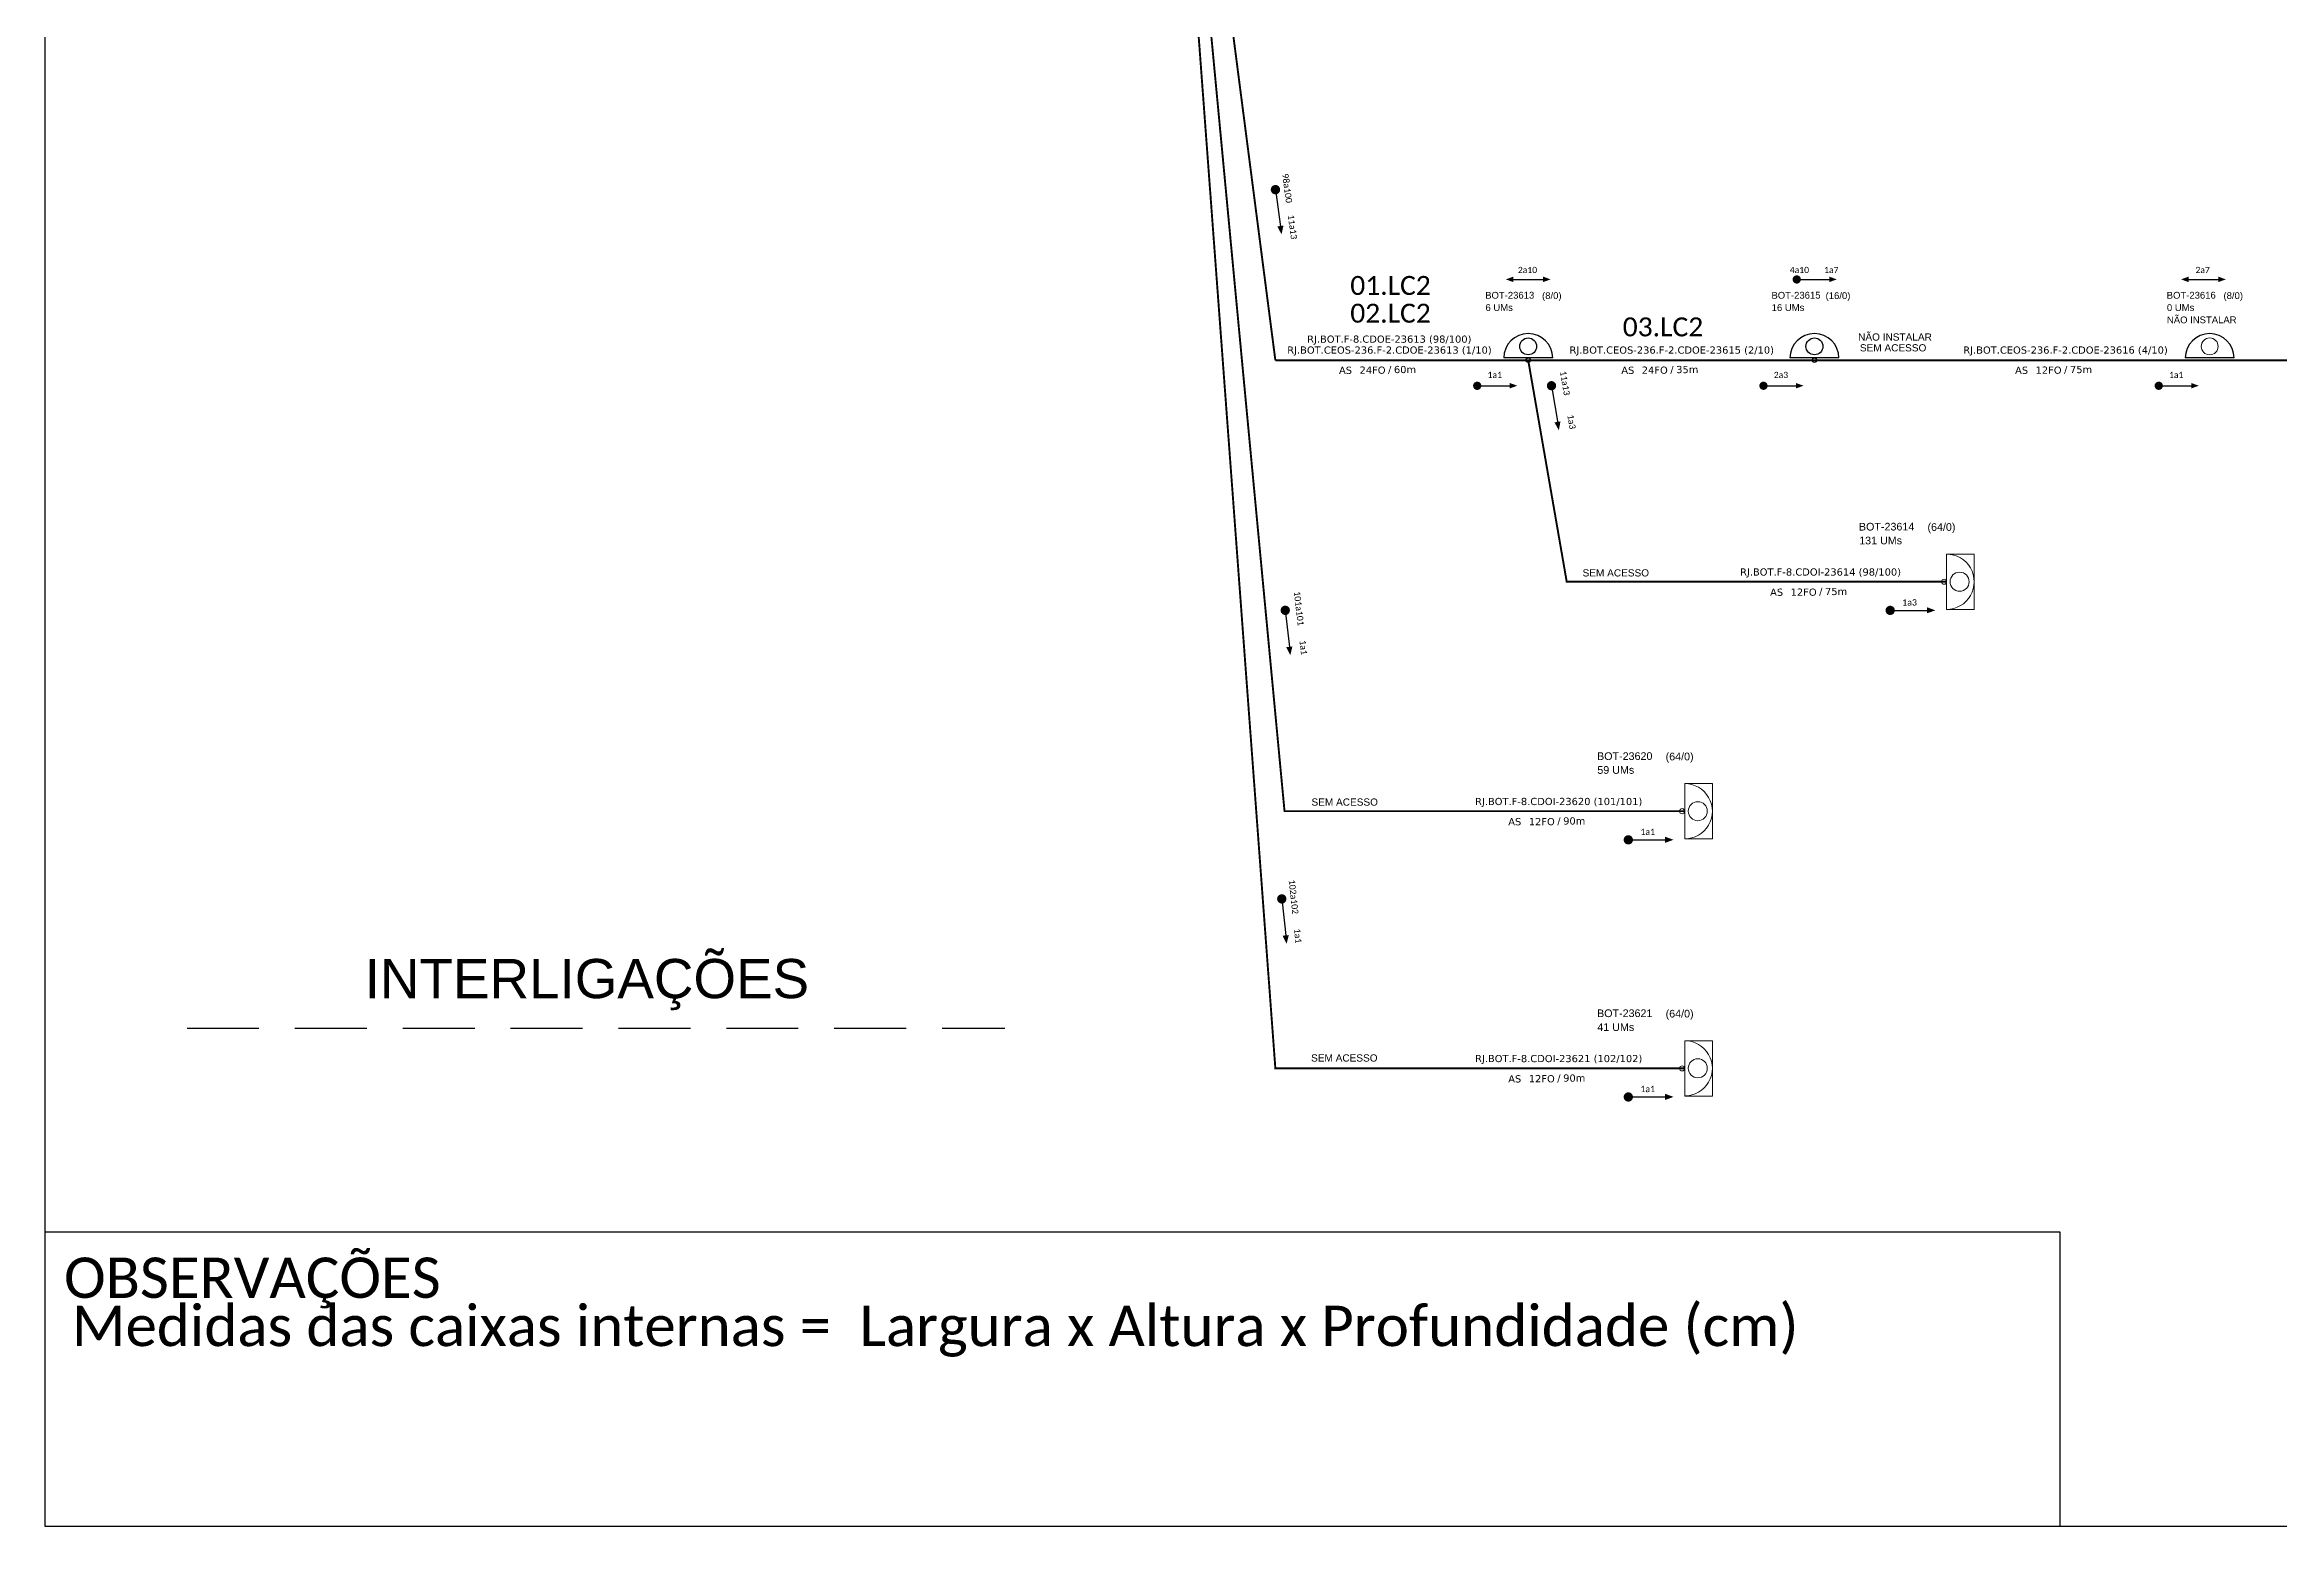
# Paper-space layout 'CDOI-23601' of a CAD drawing. Header units: metres, sheet in millimetres. Extents: x 1651 to 2489, y 1140 to 1734.
# Drawn here: x 1650.8 to 2045.5, y 1140.3 to 1402 of the extents above; entities that cross this region are included whole.
import ezdxf
from ezdxf.enums import TextEntityAlignment as Align

# ---------------------------------------------------------------- set-up
doc = ezdxf.new("R2010")
doc.units = ezdxf.units.M
doc.header["$LTSCALE"] = 0.5
doc.linetypes.add('DASHED', pattern=[19.05, 12.7, -6.35])
for name, color, linetype, lineweight in [("20.0-LEGENDA DOS CDO'S", 1, 'Continuous', 0), ('20.2-CDO_POSTE', 1, 'Continuous', 5), ('40.1-ETIQUETAS', 1, 'Continuous', 20)]:
    doc.layers.add(name, color=color, linetype=linetype, lineweight=lineweight)
for name, color, linetype in [('CAP a instalar', 1, 'Continuous'), ('label_cabos', 7, 'Continuous'), ('SETA', 7, 'Continuous')]:
    doc.layers.add(name, color=color, linetype=linetype)
doc.styles.add('ARIAL', font='arial.ttf')
doc.styles.add('siredit', font='verdana.ttf')
doc.styles.get("Standard").update_dxf_attribs({"font": 'arial.ttf'})
doc.styles.add('WMF-Calibri0', font='calibri.ttf')
doc.linetypes.add('FENCELINE1', pattern='A,0.25,-0.1,[133,ltypeshp.shx,S=0.1,R=0,X=-0.1,Y=0],-0.1,1', length=1.45)

# ---------------------------------------------------------------- blocks, each defined once
blk = doc.blocks.new('CDOE-TEXTO PADRÃO')
at = {"layer": "20.0-LEGENDA DOS CDO'S", "color": 0, "style": 'ARIAL'}
for tag, p in [('CDO_N', (0.49, 7.39)), ('CORDOALHA', (0.5, 4.33)), ('SAP', (0.51, 1.67)), ('SPLITER_1', (0.59, -0.91)), ('SPLITER_2', (0.6, -3.55)), ('(XX-XX_F)S', (0.54, -8.29)), ('(XX-XX_L)S', (0.55, -10.83)), ('UMS', (0.55, -13.15))]:
    blk.add_attdef(tag, p, '', height=1.7, rotation=0.118, dxfattribs=at)
blk.add_attdef('FIBRAS_UTILIZADAS', text='', height=1.7, rotation=0.118, dxfattribs=at).set_placement((19.77, 7.43), align=Align.CENTER)
blk = doc.blocks.new('ETIQUETA_RS5F')
at = {"layer": '40.1-ETIQUETAS', "color": 0, "style": 'siredit'}
blk.add_text('/', height=1.5, dxfattribs=at).set_placement((1.58, -1.95), align=Align.MIDDLE_RIGHT)
for tag, p in [('ETIQUETA_R_PRIMARIA', (1.21, 4.1)), ('ETIQUETA_R_SECUNDARIA', (1.21, 2.1)), ('F_ATIVAS/F_MORTAS', (1.14, -4.24))]:
    blk.add_attdef(tag, text='', height=1.5, dxfattribs=at).set_placement(p, align=Align.MIDDLE_CENTER)
for tag, p in [('TIPO_CABO', (-6.58, -2.12)), ('CAP_CABO', (0.4, -2.09))]:
    blk.add_attdef(tag, text='', height=1.5, dxfattribs=at).set_placement(p, align=Align.MIDDLE_RIGHT)
blk.add_attdef('METROS', text='', height=1.5, dxfattribs=at).set_placement((2.14, -1.95), align=Align.MIDDLE_LEFT)
for tag, p in [('FUSÃO_1', (0.85, -8.39)), ('FUSÃO_2', (0.85, -10.6)), ('FUSÃO_3', (0.85, -12.93)), ('FUSÃO_4', (0.85, -15.14)), ('FUSÃO_5', (0.85, -17.16))]:
    blk.add_attdef(tag, text='', height=1.5, dxfattribs=at).set_placement(p, align=Align.CENTER)

psp = doc.layouts.new('CDOI-23601')

# ---------------------------------------------------------------- linework, layer by layer
at = {"color": 8}
psp.add_line((2037.54, 1346.69, 2), (2028.9, 1346.69, 2), dxfattribs=at)
at = {"color": 4, "linetype": 'DASHED', "ltscale": 2}
psp.add_line((1675.98, 1228.3), (1820.4, 1228.3), dxfattribs=at)
for points in [[(1650.84, 1140.34), (2489.4, 1140.34), (2489.4, 1734.34), (1650.84, 1734.34), (1650.84, 1140.34)], [(1650.84, 1192.33), (2006.78, 1192.33)]]:
    psp.add_lwpolyline(points)
at = {"const_width": 0.82, "elevation": 2}
for points in [[(1868.16, 1376.83, -1), (1868.27, 1376.01, -1)], [(1916.9, 1342.19, -1), (1917.04, 1341.39, -1)], [(1869.9, 1302.53, -1), (1869.99, 1301.71, -1)], [(1976.38, 1302.11, 1), (1977.2, 1302.11, 1)], [(1930.13, 1261.58, 1), (1930.95, 1261.58, 1)], [(1869.29, 1251.56, -1), (1869.38, 1250.74, -1)], [(1930.13, 1216.17, 1), (1930.95, 1216.17, 1)]]:
    psp.add_lwpolyline(points, format="xyb", close=True, dxfattribs=at)
at = {"elevation": 2}
for points in [[(1959.92, 1360.56, 0.727, 0.727, 1), (1960.65, 1360.56, 0.727, 0.727, 1)], [(1903.49, 1341.78, 0.727, 0.727, 1), (1904.22, 1341.78, 0.727, 0.727, 1)], [(1954.05, 1341.78, 0.727, 0.727, 1), (1954.77, 1341.78, 0.727, 0.727, 1)], [(2023.86, 1341.78, 0.727, 0.727, 1), (2024.59, 1341.78, 0.727, 0.727, 1)]]:
    psp.add_lwpolyline(points, format="xyseb", close=True, dxfattribs=at)
at = {"linetype": 'Continuous'}
psp.add_lwpolyline([(2006.78, 1192.33), (2006.78, 1140.34)], dxfattribs=at)
at = {"color": 8}
psp.add_arc((2033.22, 1346.69, 2), 4.32, 0, 180, dxfattribs=at)
at = {"layer": '20.2-CDO_POSTE', "color": 8}
psp.add_circle((2033.22, 1348.74, 2), 1.49, dxfattribs=at)
at = {"layer": '40.1-ETIQUETAS', "color": 251, "true_color": 0x636466}
for p, q in [((1986.75, 1302.29, 2), (1986.75, 1312.04, 2)), ((1940.5, 1261.76, 2), (1940.5, 1271.51, 2)), ((1940.5, 1216.35, 2), (1940.5, 1226.1, 2))]:
    psp.add_line(p, q, dxfattribs=at)
at = {"layer": '40.1-ETIQUETAS', "color": 251, "true_color": 0x636466, "elevation": 2}
psp.add_lwpolyline([(1846.4, 1514.53, 0.339, 0.339, 0), (1869.82, 1266.64, 0.339, 0.339, 0), (1940.5, 1266.64, 0.339, 0.339, 0)], format="xyseb", dxfattribs=at)
for points in [[(1986.75, 1312.04), (1991.63, 1312.04), (1991.63, 1302.27), (1986.75, 1302.27)], [(1940.5, 1271.51), (1945.38, 1271.51), (1945.38, 1261.74), (1940.5, 1261.74)], [(1940.5, 1226.1), (1945.38, 1226.1), (1945.38, 1216.33), (1940.5, 1216.33)]]:
    psp.add_lwpolyline(points, close=True, dxfattribs=at)
at = {"layer": '40.1-ETIQUETAS', "color": 251, "true_color": 0x636466}
for centre, major_axis, start_param, end_param in [((1986.75, 1307.17, 2), (-3.45, 3.45), 2.356194, 5.497787), ((1986.3, 1307.17, 2), (-0.319, 0.319), 2.356194490191767, 8.639379797371353), ((1989.06, 1307.17, 2), (1.19, 1.19), 3.926991, 10.210176), ((1940.5, 1266.64, 2), (-3.45, 3.45), 2.356194, 5.497787), ((1940.04, 1266.64, 2), (-0.319, 0.319), 2.356194490191767, 8.639379797371353), ((1942.81, 1266.64, 2), (1.19, 1.19), 3.926991, 10.210176), ((1940.5, 1221.23, 2), (-3.45, 3.45), 2.356194, 5.497787), ((1940.04, 1221.22, 2), (-0.319, 0.319), 2.356194490191767, 8.639379797371353), ((1942.81, 1221.23, 2), (1.19, 1.19), 3.926991, 10.210176)]:
    psp.add_ellipse(centre, major_axis=major_axis, ratio=1, start_param=start_param, end_param=end_param, dxfattribs=at)
at = {"layer": 'CAP a instalar', "color": 0, "linetype": 'FENCELINE1', "ltscale": 7, "const_width": 0.339, "elevation": 2}
for points in [[(1846.4, 1514.53), (1868.2, 1346.29)], [(1912.86, 1346.29), (1868.2, 1346.29)], [(1912.86, 1346.29), (1963.41, 1346.29)]]:
    psp.add_lwpolyline(points, dxfattribs=at)
at = {"layer": 'CAP a instalar', "color": 251, "linetype": 'FENCELINE1', "ltscale": 7, "true_color": 0x636466, "elevation": 2}
psp.add_lwpolyline([(1846.4, 1514.53, 0.339, 0.339, 0), (1868.2, 1221.22, 0.339, 0.339, 0), (1940.5, 1221.22, 0.339, 0.339, 0)], format="xyseb", dxfattribs=at)
at = {"layer": 'CAP a instalar', "color": 251, "linetype": 'FENCELINE1', "ltscale": 7, "true_color": 0x636466, "const_width": 0.339, "elevation": 2}
psp.add_lwpolyline([(1912.86, 1346.29), (1919.66, 1307.17), (1986.75, 1307.17)], dxfattribs=at)
at = {"layer": 'CAP a instalar', "color": 8, "linetype": 'FENCELINE1', "ltscale": 7, "const_width": 0.339, "elevation": 2}
for points in [[(2033.22, 1346.29), (1963.41, 1346.29)], [(2094.51, 1346.29), (2033.22, 1346.29)]]:
    psp.add_lwpolyline(points, dxfattribs=at)
at = {"layer": 'label_cabos', "color": 0}
for p, q in [((1917.18, 1346.69, 2), (1908.54, 1346.69, 2)), ((1967.73, 1346.69, 2), (1959.09, 1346.69, 2))]:
    psp.add_line(p, q, dxfattribs=at)
for centre, radius in [((1912.86, 1348.74, 2), 1.49), ((1963.41, 1348.74, 2), 1.49), ((1912.86, 1346.29, 2), 0.4), ((1963.41, 1346.29, 2), 0.4)]:
    psp.add_circle(centre, radius, dxfattribs=at)
for centre in [(1912.86, 1346.69, 2), (1963.41, 1346.69, 2)]:
    psp.add_arc(centre, 4.32, 0, 180, dxfattribs=at)
at = {"layer": 'SETA', "elevation": 2}
for points in [[(1868.21, 1376.42), (1869.18, 1369.44)], [(1909.73, 1360.56), (1915.98, 1360.56)], [(1960.29, 1360.56), (1966.53, 1360.56)], [(2028.99, 1360.56), (2035.24, 1360.56)], [(1903.86, 1341.78), (1910.1, 1341.78)], [(1916.97, 1341.79), (1918.13, 1334.84)], [(1954.41, 1341.78), (1960.66, 1341.78)], [(2024.22, 1341.78), (2030.47, 1341.78)], [(1869.95, 1302.12), (1870.75, 1295.12)], [(1976.79, 1302.11), (1983.84, 1302.11)], [(1930.54, 1261.58), (1937.59, 1261.58)], [(1869.34, 1251.15), (1870.1, 1244.14)], [(1930.54, 1216.17), (1937.59, 1216.17)]]:
    psp.add_lwpolyline(points, dxfattribs=at)
at = {"layer": 'SETA'}
for points in [[(1868.55, 1369.92, 2), (1869.29, 1368.51, 2), (1869.63, 1370.07, 2)], [(1910.23, 1361.06, 2), (1908.9, 1360.57, 2), (1910.23, 1360.09, 2)], [(1915.48, 1361.06, 2), (1916.81, 1360.57, 2), (1915.48, 1360.09, 2)], [(1966.03, 1361.06, 2), (1967.36, 1360.57, 2), (1966.03, 1360.09, 2)], [(2029.49, 1361.06, 2), (2028.16, 1360.57, 2), (2029.49, 1360.09, 2)], [(2034.74, 1361.06, 2), (2036.07, 1360.57, 2), (2034.74, 1360.09, 2)], [(1909.6, 1342.27, 2), (1910.93, 1341.79, 2), (1909.6, 1341.31, 2)], [(1960.15, 1342.27, 2), (1961.49, 1341.79, 2), (1960.15, 1341.31, 2)], [(2029.97, 1342.27, 2), (2031.3, 1341.79, 2), (2029.97, 1341.31, 2)], [(1917.49, 1335.31, 2), (1918.27, 1333.92, 2), (1918.56, 1335.49, 2)], [(1983.27, 1302.67, 2), (1984.77, 1302.12, 2), (1983.27, 1301.58, 2)], [(1870.13, 1295.62, 2), (1870.84, 1294.19, 2), (1871.21, 1295.74, 2)], [(1937.02, 1262.14, 2), (1938.52, 1261.59, 2), (1937.02, 1261.05, 2)], [(1869.48, 1244.65, 2), (1870.18, 1243.21, 2), (1870.57, 1244.76, 2)], [(1937.02, 1216.73, 2), (1938.52, 1216.18, 2), (1937.02, 1215.63, 2)]]:
    psp.add_solid(points, dxfattribs=at)

# ---------------------------------------------------------------- block references
at = {"layer": '20.2-CDO_POSTE', "color": 8}
ref = psp.add_blockref('CDOE-TEXTO PADRÃO', (2030.78, 1349.12, 2), dxfattribs=dict(at, xscale=0.7062101662744048, yscale=0.7062101662744048, zscale=0.7062101662744048))
ref.add_attrib('CDO_N', 'BOT-23616', (2025.63, 1357.16, 2), dxfattribs={"layer": "20.0-LEGENDA DOS CDO'S", "color": 0, "height": 1.2, "rotation": 0.118, "style": 'ARIAL'})
ref.add_attrib('CORDOALHA', '0 UMs', (2025.67, 1354.99, 2), dxfattribs={"layer": "20.0-LEGENDA DOS CDO'S", "color": 0, "height": 1.2, "rotation": 0.118, "style": 'ARIAL'})
ref.add_attrib('SAP', 'NÃO INSTALAR', (2025.67, 1352.81, 2), dxfattribs={"layer": "20.0-LEGENDA DOS CDO'S", "color": 0, "height": 1.2005, "rotation": 0.118, "style": 'ARIAL'})
ref.add_attrib('FIBRAS_UTILIZADAS', '  (8/0)', dxfattribs={"layer": "20.0-LEGENDA DOS CDO'S", "color": 0, "height": 1.2, "rotation": 0.118, "style": 'ARIAL'}).set_placement((2036.92, 1357.1, 2), align=Align.CENTER)
at = {"layer": '40.1-ETIQUETAS', "color": 0}
ref = psp.add_blockref('ETIQUETA_RS5F', (1887.35, 1346.31, 2), dxfattribs=dict(at, xscale=0.8474521861363898, yscale=0.8474521861363898, zscale=0.8474521861363898))
ref.add_attrib('ETIQUETA_R_PRIMARIA', 'RJ.BOT.F-8.CDOE-23613 (98/100)', dxfattribs={"color": 0, "height": 1.2712, "style": 'siredit'}).set_placement((1888.32, 1350.02, 2), align=Align.MIDDLE_CENTER)
ref.add_attrib('ETIQUETA_R_SECUNDARIA', 'RJ.BOT.CEOS-236.F-2.CDOE-23613 (1/10)', dxfattribs={"color": 0, "height": 1.2712, "style": 'siredit'}).set_placement((1888.35, 1348.09, 2), align=Align.MIDDLE_CENTER)
ref.add_attrib('TIPO_CABO', 'AS', dxfattribs={"color": 0, "height": 1.271, "style": 'siredit'}).set_placement((1881.74, 1344.52, 2), align=Align.MIDDLE_RIGHT)
ref.add_attrib('CAP_CABO', '24FO', dxfattribs={"color": 0, "height": 1.271, "style": 'siredit'}).set_placement((1887.66, 1344.54, 2), align=Align.MIDDLE_RIGHT)
ref.add_attrib('METROS', '60m', dxfattribs={"color": 0, "height": 1.271, "style": 'siredit'}).set_placement((1889.14, 1344.65, 2), align=Align.MIDDLE_LEFT)
ref = psp.add_blockref('ETIQUETA_RS5F', (1937.2, 1346.31, 2), dxfattribs=dict(at, xscale=0.8474521861363898, yscale=0.8474521861363898, zscale=0.8474521861363898))
ref.add_attrib('ETIQUETA_R_SECUNDARIA', 'RJ.BOT.CEOS-236.F-2.CDOE-23615 (2/10)', dxfattribs={"color": 0, "height": 1.2712, "style": 'siredit'}).set_placement((1938.21, 1348.09, 2), align=Align.MIDDLE_CENTER)
ref.add_attrib('TIPO_CABO', 'AS', dxfattribs={"color": 0, "height": 1.271, "style": 'siredit'}).set_placement((1931.6, 1344.52, 2), align=Align.MIDDLE_RIGHT)
ref.add_attrib('CAP_CABO', '24FO', dxfattribs={"color": 0, "height": 1.271, "style": 'siredit'}).set_placement((1937.51, 1344.54, 2), align=Align.MIDDLE_RIGHT)
ref.add_attrib('METROS', '35m', dxfattribs={"color": 0, "height": 1.271, "style": 'siredit'}).set_placement((1938.99, 1344.65, 2), align=Align.MIDDLE_LEFT)
at = {"layer": '40.1-ETIQUETAS', "color": 8}
ref = psp.add_blockref('ETIQUETA_RS5F', (2006.75, 1346.31, 2), dxfattribs=dict(at, xscale=0.8474521861363898, yscale=0.8474521861363898, zscale=0.8474521861363898))
ref.add_attrib('ETIQUETA_R_SECUNDARIA', 'RJ.BOT.CEOS-236.F-2.CDOE-23616 (4/10)', dxfattribs={"color": 0, "height": 1.2712, "style": 'siredit'}).set_placement((2007.76, 1348.09, 2), align=Align.MIDDLE_CENTER)
ref.add_attrib('TIPO_CABO', 'AS', dxfattribs={"color": 0, "height": 1.271, "style": 'siredit'}).set_placement((2001.15, 1344.52, 2), align=Align.MIDDLE_RIGHT)
ref.add_attrib('CAP_CABO', '12FO', dxfattribs={"color": 0, "height": 1.271, "style": 'siredit'}).set_placement((2007.06, 1344.54, 2), align=Align.MIDDLE_RIGHT)
ref.add_attrib('METROS', '75m', dxfattribs={"color": 0, "height": 1.271, "style": 'siredit'}).set_placement((2008.54, 1344.65, 2), align=Align.MIDDLE_LEFT)
at = {"layer": '40.1-ETIQUETAS', "color": 251, "true_color": 0x636466}
ref = psp.add_blockref('CDOE-TEXTO PADRÃO', (1977.09, 1307.14, 2), dxfattribs=dict(at, xscale=0.7966536975134169, yscale=0.7966536975134169, zscale=0.7966536975134169))
ref.add_attrib('CDO_N', 'BOT-23614', (1971.27, 1316.21, 2), dxfattribs={"layer": "20.0-LEGENDA DOS CDO'S", "color": 0, "height": 1.354, "rotation": 0.118, "style": 'ARIAL'})
ref.add_attrib('CORDOALHA', '131 UMs', (1971.32, 1313.77, 2), dxfattribs={"layer": "20.0-LEGENDA DOS CDO'S", "color": 0, "height": 1.354, "rotation": 0.118, "style": 'ARIAL'})
ref.add_attrib('FIBRAS_UTILIZADAS', '       (64/0)', dxfattribs={"layer": "20.0-LEGENDA DOS CDO'S", "color": 0, "height": 1.3542, "rotation": 0.118, "style": 'ARIAL'}).set_placement((1984.01, 1316.15, 2), align=Align.CENTER)
ref = psp.add_blockref('ETIQUETA_RS5F', (1963.49, 1307.11, 2), dxfattribs=dict(at, xscale=0.8474521861363898, yscale=0.8474521861363898, zscale=0.8474521861363898))
ref.add_attrib('ETIQUETA_R_SECUNDARIA', 'RJ.BOT.F-8.CDOI-23614 (98/100)', dxfattribs={"color": 0, "height": 1.2712, "style": 'siredit'}).set_placement((1964.49, 1308.89, 2), align=Align.MIDDLE_CENTER)
ref.add_attrib('TIPO_CABO', 'AS', dxfattribs={"color": 0, "height": 1.271, "style": 'siredit'}).set_placement((1957.88, 1305.32, 2), align=Align.MIDDLE_RIGHT)
ref.add_attrib('CAP_CABO', '12FO', dxfattribs={"color": 0, "height": 1.271, "style": 'siredit'}).set_placement((1963.8, 1305.33, 2), align=Align.MIDDLE_RIGHT)
ref.add_attrib('METROS', '75m', dxfattribs={"color": 0, "height": 1.271, "style": 'siredit'}).set_placement((1965.28, 1305.45, 2), align=Align.MIDDLE_LEFT)
ref = psp.add_blockref('CDOE-TEXTO PADRÃO', (1930.83, 1266.61, 2), dxfattribs=dict(at, xscale=0.7966536975134169, yscale=0.7966536975134169, zscale=0.7966536975134169))
ref.add_attrib('CDO_N', 'BOT-23620', (1925.02, 1275.68, 2), dxfattribs={"layer": "20.0-LEGENDA DOS CDO'S", "color": 0, "height": 1.354, "rotation": 0.118, "style": 'ARIAL'})
ref.add_attrib('CORDOALHA', '59 UMs', (1925.07, 1273.24, 2), dxfattribs={"layer": "20.0-LEGENDA DOS CDO'S", "color": 0, "height": 1.354, "rotation": 0.118, "style": 'ARIAL'})
ref.add_attrib('FIBRAS_UTILIZADAS', '       (64/0)', dxfattribs={"layer": "20.0-LEGENDA DOS CDO'S", "color": 0, "height": 1.3542, "rotation": 0.118, "style": 'ARIAL'}).set_placement((1937.76, 1275.62, 2), align=Align.CENTER)
ref = psp.add_blockref('ETIQUETA_RS5F', (1917.24, 1266.58, 2), dxfattribs=dict(at, xscale=0.8474521861363898, yscale=0.8474521861363898, zscale=0.8474521861363898))
ref.add_attrib('ETIQUETA_R_SECUNDARIA', 'RJ.BOT.F-8.CDOI-23620 (101/101)', dxfattribs={"color": 0, "height": 1.2712, "style": 'siredit'}).set_placement((1918.24, 1268.36, 2), align=Align.MIDDLE_CENTER)
ref.add_attrib('TIPO_CABO', 'AS', dxfattribs={"color": 0, "height": 1.271, "style": 'siredit'}).set_placement((1911.63, 1264.79, 2), align=Align.MIDDLE_RIGHT)
ref.add_attrib('CAP_CABO', '12FO', dxfattribs={"color": 0, "height": 1.271, "style": 'siredit'}).set_placement((1917.55, 1264.8, 2), align=Align.MIDDLE_RIGHT)
ref.add_attrib('METROS', '90m', dxfattribs={"color": 0, "height": 1.271, "style": 'siredit'}).set_placement((1919.03, 1264.92, 2), align=Align.MIDDLE_LEFT)
ref = psp.add_blockref('CDOE-TEXTO PADRÃO', (1930.83, 1221.2, 2), dxfattribs=dict(at, xscale=0.7966536975134169, yscale=0.7966536975134169, zscale=0.7966536975134169))
ref.add_attrib('CDO_N', 'BOT-23621', (1925.02, 1230.27, 2), dxfattribs={"layer": "20.0-LEGENDA DOS CDO'S", "color": 0, "height": 1.354, "rotation": 0.118, "style": 'ARIAL'})
ref.add_attrib('CORDOALHA', '41 UMs', (1925.07, 1227.82, 2), dxfattribs={"layer": "20.0-LEGENDA DOS CDO'S", "color": 0, "height": 1.354, "rotation": 0.118, "style": 'ARIAL'})
ref.add_attrib('FIBRAS_UTILIZADAS', '       (64/0)', dxfattribs={"layer": "20.0-LEGENDA DOS CDO'S", "color": 0, "height": 1.3542, "rotation": 0.118, "style": 'ARIAL'}).set_placement((1937.76, 1230.2, 2), align=Align.CENTER)
ref = psp.add_blockref('ETIQUETA_RS5F', (1917.24, 1221.17, 2), dxfattribs=dict(at, xscale=0.8474521861363898, yscale=0.8474521861363898, zscale=0.8474521861363898))
ref.add_attrib('ETIQUETA_R_SECUNDARIA', 'RJ.BOT.F-8.CDOI-23621 (102/102)', dxfattribs={"color": 0, "height": 1.2712, "style": 'siredit'}).set_placement((1918.24, 1222.95, 2), align=Align.MIDDLE_CENTER)
ref.add_attrib('TIPO_CABO', 'AS', dxfattribs={"color": 0, "height": 1.271, "style": 'siredit'}).set_placement((1911.63, 1219.37, 2), align=Align.MIDDLE_RIGHT)
ref.add_attrib('CAP_CABO', '12FO', dxfattribs={"color": 0, "height": 1.271, "style": 'siredit'}).set_placement((1917.55, 1219.39, 2), align=Align.MIDDLE_RIGHT)
ref.add_attrib('METROS', '90m', dxfattribs={"color": 0, "height": 1.271, "style": 'siredit'}).set_placement((1919.03, 1219.51, 2), align=Align.MIDDLE_LEFT)
at = {"layer": 'label_cabos', "color": 0}
ref = psp.add_blockref('CDOE-TEXTO PADRÃO', (1910.42, 1349.12, 2), dxfattribs=dict(at, xscale=0.7062101662744048, yscale=0.7062101662744048, zscale=0.7062101662744048))
ref.add_attrib('CDO_N', 'BOT-23613', (1905.26, 1357.16, 2), dxfattribs={"layer": "20.0-LEGENDA DOS CDO'S", "color": 0, "height": 1.2, "rotation": 0.118, "style": 'ARIAL'})
ref.add_attrib('CORDOALHA', '6 UMs', (1905.31, 1354.99, 2), dxfattribs={"layer": "20.0-LEGENDA DOS CDO'S", "color": 0, "height": 1.2, "rotation": 0.118, "style": 'ARIAL'})
ref.add_attrib('FIBRAS_UTILIZADAS', '  (8/0)', dxfattribs={"layer": "20.0-LEGENDA DOS CDO'S", "color": 0, "height": 1.2, "rotation": 0.118, "style": 'ARIAL'}).set_placement((1916.56, 1357.1, 2), align=Align.CENTER)
ref = psp.add_blockref('CDOE-TEXTO PADRÃO', (1960.97, 1349.12, 2), dxfattribs=dict(at, xscale=0.7062101662744048, yscale=0.7062101662744048, zscale=0.7062101662744048))
ref.add_attrib('CDO_N', 'BOT-23615', (1955.82, 1357.16, 2), dxfattribs={"layer": "20.0-LEGENDA DOS CDO'S", "color": 0, "height": 1.2, "rotation": 0.118, "style": 'ARIAL'})
ref.add_attrib('CORDOALHA', '16 UMs', (1955.86, 1354.99, 2), dxfattribs={"layer": "20.0-LEGENDA DOS CDO'S", "color": 0, "height": 1.2, "rotation": 0.118, "style": 'ARIAL'})
ref.add_attrib('FIBRAS_UTILIZADAS', '  (16/0)', dxfattribs={"layer": "20.0-LEGENDA DOS CDO'S", "color": 0, "height": 1.2, "rotation": 0.118, "style": 'ARIAL'}).set_placement((1967.11, 1357.1, 2), align=Align.CENTER)

# ---------------------------------------------------------------- texts
at = {"color": 8, "linetype": 'Continuous', "style": 'ARIAL'}
for s, height, p in [('NÃO INSTALAR', 1.2715, (1971.13, 1349.76, 0.55)), ('SEM ACESSO', 1.271, (1971.44, 1347.85, 0.55))]:
    psp.add_text(s, height=height, dxfattribs=at).set_placement(p)
at = {"color": 251, "linetype": 'Continuous', "true_color": 0x636466, "style": 'ARIAL'}
for p in [(1922.46, 1308.1, 0.55), (1874.51, 1222.42, 0.55)]:
    psp.add_text('SEM ACESSO', height=1.271, dxfattribs=at).set_placement(p)
at = {"style": 'WMF-Calibri0'}
psp.add_text('OBSERVAÇÕES', height=7.1308, dxfattribs=at).set_placement((1654.25, 1180.67))
at = {"char_height": 1.1147, "width": 20.7841, "attachment_point": 5}
for s, insert, rotation in [('\\C7;\\fCalibri|b0|i0|c0|p34;98a100', (1870.28, 1376.68, 2), 277.8755), ('\\C7;\\fCalibri|b0|i0|c0|p34;11a13', (1871.23, 1369.81, 2), 277.8755), ('\\C7;\\fCalibri|b0|i0|c0|p34;11a13', (1919.36, 1342.24, 2), 279.4867), ('\\C7;\\fCalibri|b0|i0|c0|p34;1a3', (1920.51, 1335.4, 2), 279.4867), ('\\C7;\\fCalibri|b0|i0|c0|p34;101a101', (1872.36, 1302.44, 2), 276.5223), ('\\C7;\\fCalibri|b0|i0|c0|p34;1a1', (1873.15, 1295.55, 2), 276.5223), ('\\C7;\\fCalibri|b0|i0|c0|p34;102a102', (1871.42, 1251.5, 2), 276.1623), ('\\C7;\\fCalibri|b0|i0|c0|p34;1a1', (1872.16, 1244.61, 2), 276.1623)]:
    psp.add_mtext(s, dxfattribs=dict(at, insert=insert, rotation=rotation))
at = {"attachment_point": 5}
for s, insert, char_height, width in [('\\C7;\\fCalibri|b0|i0|c0|p34;2a10', (1912.73, 1362.23, 2), 1.0898, 18.4245), ('\\C7;\\fCalibri|b0|i0|c0|p34;4a10', (1960.76, 1362.23, 2), 1.0898, 18.4245), ('\\C7;\\fCalibri|b0|i0|c0|p34;1a7', (1966.39, 1362.23, 2), 1.0898, 18.4245), ('\\C7;\\fCalibri|b0|i0|c0|p34;2a7', (2031.98, 1362.23, 2), 1.0898, 18.4245), ('\\C7;\\fCalibri|b0|i0|c0|p34;1a1', (1906.95, 1343.69, 2), 1.0898, 18.4245), ('\\C7;\\fCalibri|b0|i0|c0|p34;2a3', (1957.5, 1343.69, 2), 1.0898, 18.4245), ('\\C7;\\fCalibri|b0|i0|c0|p34;1a1', (2027.31, 1343.69, 2), 1.0898, 18.4245), ('\\C7;\\fCalibri|b0|i0|c0|p34;1a3', (1980.22, 1303.52, 2), 1.1147, 20.7841), ('\\C7;\\fCalibri|b0|i0|c0|p34;1a1', (1933.97, 1262.99, 2), 1.1147, 20.7841), ('\\C7;\\fCalibri|b0|i0|c0|p34;1a1', (1933.97, 1217.57, 2), 1.1147, 20.7841)]:
    psp.add_mtext(s, dxfattribs=dict(at, insert=insert, char_height=char_height, width=width))
at = {"color": 3, "char_height": 3.3448, "width": 167.3981, "attachment_point": 5}
for s, insert in [('\\fCalibri|b0|i0|c0|p34;01.LC2', (1888.54, 1359.48, 2)), ('\\fCalibri|b0|i0|c0|p34;02.LC2', (1888.54, 1354.58, 2)), ('\\fCalibri|b0|i0|c0|p34;03.LC2', (1936.66, 1352.16, 2))]:
    psp.add_mtext(s, dxfattribs=dict(at, insert=insert))
at = {"color": 4, "linetype": 'DASHED', "ltscale": 2, "insert": (1707.37, 1240.54), "char_height": 6.9254, "width": 51.827, "attachment_point": 1}
psp.add_mtext('INTERLIGAÇÕES', dxfattribs=at)
at = {"insert": (1655.61, 1179.29), "char_height": 7.1308, "width": 658.8434, "attachment_point": 1, "style": 'WMF-Calibri0'}
psp.add_mtext('Medidas das caixas internas =  Largura x Altura x Profundidade (cm)', dxfattribs=at)
at = {"layer": '40.1-ETIQUETAS', "color": 251, "true_color": 0x636466, "style": 'ARIAL'}
psp.add_text('SEM ACESSO', height=1.271, dxfattribs=at).set_placement((1874.58, 1267.62, 0.55))

doc.saveas('drawing.dxf')
